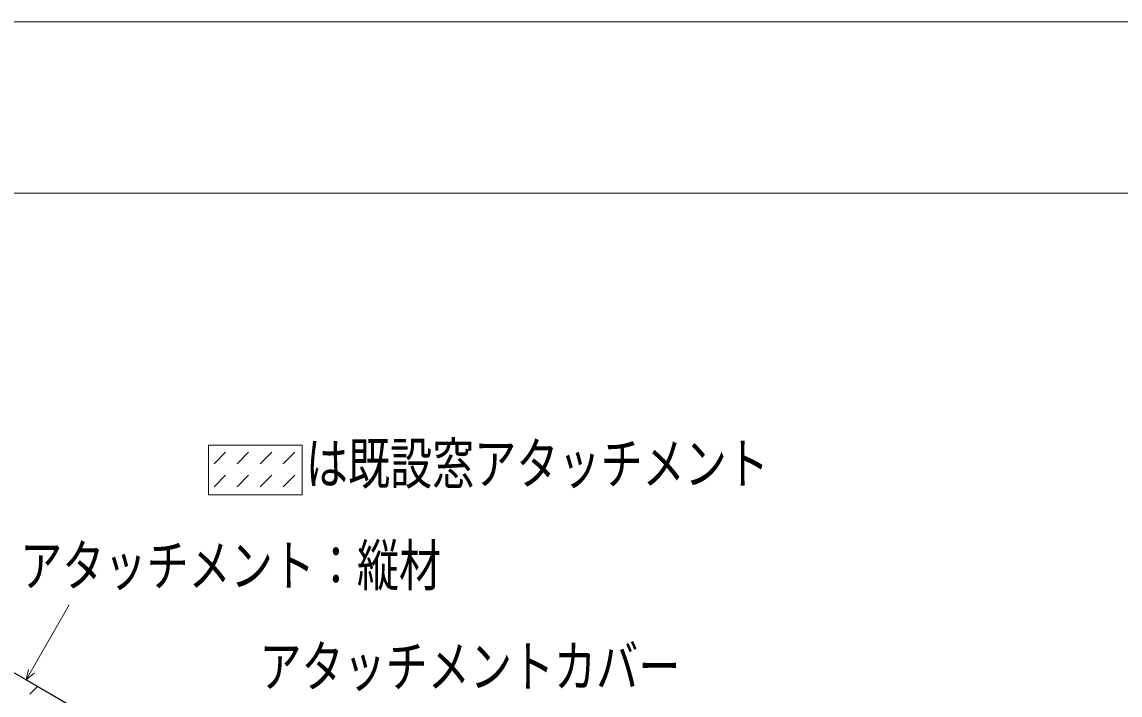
# Model space of a CAD drawing. Units: millimetres on the paper. Extents: x -305 to 305, y -152 to 152.
# Drawn here: x -67.4 to -3.2, y 109.2 to 148.5 of the extents above; entities that cross this region are included whole.
import ezdxf
from ezdxf.enums import TextEntityAlignment as Align

# ---------------------------------------------------------------- set-up
doc = ezdxf.new("R2010")
doc.units = ezdxf.units.MM
for name, color, linetype, lineweight in [('0-0_PV', 7, 'Continuous', 9), ('0-4_図面枠', 3, 'Continuous', 9), ('0-5_DEFPOINTS', 7, 'Continuous', 9)]:
    doc.layers.add(name, color=color, linetype=linetype, lineweight=lineweight)
doc.styles.add('ＭＳ ゴシック', font='')
doc.styles.get('ＭＳ ゴシック').set_extended_font_data('MS Gothic')

msp = doc.modelspace()

# ---------------------------------------------------------------- linework, layer by layer
at = {"layer": '0-0_PV'}
for p, q in [((-56.132, 122.698), (-55.459, 123.372)), ((-54.785, 122.698), (-54.112, 123.372)), ((-53.438, 122.698), (-52.765, 123.372)), ((-52.091, 122.698), (-51.418, 123.372)), ((-56.132, 121.351), (-55.459, 122.025)), ((-54.785, 121.351), (-54.112, 122.025)), ((-53.438, 121.351), (-52.765, 122.025)), ((-52.091, 121.351), (-51.418, 122.025)), ((-63.593, 108.037), (-79.546, 117.247)), ((-67.121, 110.074), (-64.607, 114.458)), ((-67.121, 110.074), (-66.988, 110.67)), ((-67.121, 110.074), (-66.658, 110.471)), ((-66.909, 109.228), (-66.459, 109.677))]:
    msp.add_line(p, q, dxfattribs=at)
msp.add_lwpolyline([(-50.991, 120.883), (-56.458, 120.883), (-56.458, 123.777), (-50.991, 123.777)], close=True, dxfattribs=at)
msp.add_lwpolyline([(-50.991, 120.883), (-56.458, 120.883), (-56.458, 123.777), (-50.991, 123.777)], close=True, dxfattribs=at)
msp.add_lwpolyline([(-50.991, 120.883), (-56.458, 120.883), (-56.458, 123.777), (-50.991, 123.777)], close=True, dxfattribs=at)
msp.add_lwpolyline([(-68.77, 111.026), (-63.528, 107.967), (-63.524, 107.506), (-63.355, 107.448), (-63.352, 107.228), (-63.349, 101.469), (-58.256, 104.367), (-58.189, 104.435), (-58.465, 104.594), (-58.622, 104.58), (-58.757, 104.636), (-58.798, 104.787), (-58.548, 104.903), (-57.865, 104.565), (-57.825, 104.48), (-57.852, 104.324), (-57.831, 87.651), (-57.879, 87.518), (-59.09, 86.815), (-51.421, 82.374)], dxfattribs=at)
for centre, start, end in [((-64.607, 114.458), 330.15773, 150.15773), ((-66.988, 110.67), 347.37644, 167.37644), ((-66.658, 110.471), 310.56441, 130.56441), ((-67.121, 110.074), 130.56441, 310.56441), ((-67.121, 110.074), 167.37644, 347.37644), ((-67.121, 110.074), 150.15773, 330.15773)]:
    msp.add_arc(centre, 0.0009, start, end, dxfattribs=at)
at = {"layer": '0-4_図面枠'}
msp.add_lwpolyline([(-291.017, -138.498), (108.983, -138.498), (108.983, 138.502), (-291.017, 138.502)], close=True, dxfattribs=at)
at = {"layer": '0-5_DEFPOINTS'}
msp.add_line((118.983, 148.502), (-301.017, 148.502), dxfattribs=at)

# ---------------------------------------------------------------- texts
at = {"layer": '0-0_PV', "style": 'ＭＳ ゴシック', "width": 0.75}
for s, p in [('は既設窓アタッチメント', (-50.766, 120.784)), ('アタッチメント：縦材', (-67.464, 114.833)), ('アタッチメントカバー', (-53.48, 108.937))]:
    msp.add_text(s, height=2.405, dxfattribs=at).set_placement(p, align=Align.BOTTOM_LEFT)

doc.saveas('drawing.dxf')
